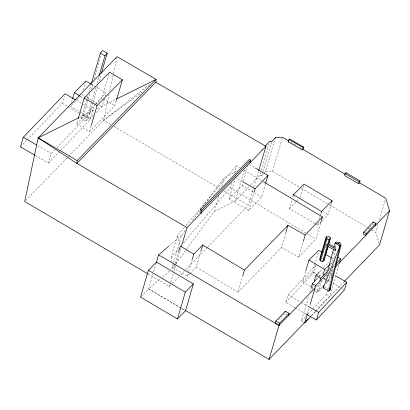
<?xml version="1.0" encoding="UTF-8"?>
<svg xmlns="http://www.w3.org/2000/svg" width="410" height="410" viewBox="0 0 410 410"><rect width="100%" height="100%" fill="white"/><g stroke="black" fill="none" stroke-linecap="round" stroke-linejoin="round"><path stroke-width="0.31" stroke-dasharray="2.05 1.54" d="M331.516 277.488L331.767 275.587M331.849 274.956L333.176 264.819M334.006 258.484L335.001 250.884M335.416 247.717L335.831 244.55M68.373 156.574L103.592 120.325L109.014 94.73M109.803 90.989L113.375 74.133M113.508 73.508L116.947 57.277M325.151 280.502L326.135 276.822M328.958 269.021L329.778 265.952M333.053 253.677L333.381 252.447M27.091 139.974L62.228 103.315L64.329 96.13M35.28 155.446L48.421 163.093L51.224 153.514L54.735 149.85M71.499 102.464L72.396 99.394M83.21 90.231L85.726 81.626M116.22 100.906L114.81 105.724L89.462 131.533L76.634 123.953L78.043 119.131M92.788 102.577L88.145 118.454L85.88 121.104L81.154 118.557L87.94 95.351M88.832 92.296L91.333 83.748M81.154 118.557L83.42 115.902L88.063 100.025M88.242 99.415L89.846 93.916M91.097 89.641L93.06 82.928M94.31 78.653L101.275 54.837M85.88 121.104L95.704 87.52M96.955 83.245L98.738 77.136M92.968 101.962L97.611 86.09M99.041 81.2L100.824 75.097M60.721 150.265L90.149 119.561L94.541 104.642M89.462 131.533L91.051 126.116M109.029 74.046L101.982 98.144L95.31 104.934M95.909 112.791L102.121 106.533L104.273 99.164M105.175 96.094L106.072 93.019L95.171 86.53M141.009 296.65L148.63 288.917L152.909 274.28M153.607 271.897L156.302 262.687M172.108 261.8L170.996 257.695L177.474 235.54L184.505 227.227M173.389 263.235L171.611 269.314L175.393 264.189M173.568 262.625L181.568 235.268L185.351 230.143M189.415 274.121L187.283 276.314L173.85 268.253L175.08 264.06M175.254 263.461L178.406 252.683M187.283 276.314L188.508 272.122M188.682 271.522L191.839 260.739M189.84 273.685L196.236 267.11L200.613 252.135M175.772 263.676L214.353 211.411L218.976 195.606M221.641 186.488L224.306 177.366L236.165 171.452M183.398 243.038L230.118 187.811L231.517 183.019M234.32 173.435L236.596 165.65L239.896 167.618M265.516 183.849L261.652 197.056L248.752 210.443L229.108 198.968L234.899 179.155M214.353 211.411L235.243 200.982L244.309 169.981M229.108 198.968L242.008 185.581L242.71 183.183M243.412 180.779L248.152 164.569M248.752 210.443L254.021 192.428M250.72 184.782L260.007 175.06L261.252 170.806M261.431 170.196L269.785 141.624M260.007 175.06L261.647 175.839L262.713 172.19M262.892 171.58L271.599 141.793M261.647 175.839L265.449 171.462L275.048 138.631M265.449 171.462L272.599 171.334L282.551 137.288M196.236 267.11L237.969 292.268L242.52 276.699M314.793 223.614L289.398 208.48L291.848 200.09M237.969 292.268L281.491 247.502L285.693 233.126M299.992 197.82L303.851 184.633M281.491 247.502L298.711 257.147L303.092 242.177M294.523 307.454L285.765 302.452L287.994 294.831L315.633 265.173M315.331 223.937L317.494 225.223L318.37 222.225M319.421 218.632L320.825 213.835M310.724 286.79L302.595 281.844L305.609 271.533M298.711 257.147L315.91 239.02L320.287 224.044M322.352 220.339L328.087 214.563L331.418 203.175M302.595 281.844L312.563 272.122L318.775 250.889M285.765 302.452L313.834 272.327L315.895 265.29M303.672 322.286L301.452 321.015L308.781 295.943M309.857 292.274L311.108 287.994M313.05 285.206L311.81 289.445L314.485 286.728M324.858 248.398L325.576 245.954M327.723 238.615L328.077 237.39M307.464 313.747L309.073 308.243M314.931 291.295L316.494 292.217L319.149 283.131M313.973 288.768L318.309 291.402L321.327 281.091M326.011 283.889L328.277 281.68L333.248 264.691M307.905 314.111L326.401 294.329L327.651 290.044M327.831 289.434L333.192 271.092M315.961 310.954L329.727 296.23L338.844 265.05M379.188 243.704L375.821 232.332L378.128 224.429M379.552 219.565L385.42 199.501M147.856 273.854L169.397 286.503L170.493 282.854M170.673 282.249L173.768 271.917M173.948 271.307L175.951 264.624M176.136 264.019L181.046 247.609M207.737 247.045L248.301 205.292L253.58 187.672M253.759 187.062L258.495 171.267M192.536 220.411L199.342 211.186M202.75 206.573L224.306 177.366M186.155 225.274L236.596 165.65M170.996 257.695L178.437 248.901M317.519 278.195L318.811 276.811M319.241 276.355L322.68 272.67M329.994 264.85L332.577 262.087M332.033 268.135L334.181 265.834M301.452 321.015L305.752 316.412M311.661 315.556L315.531 311.415M261.119 150.275L262.446 148.886M235.243 200.982L248.952 186.632M20.5 146.847L26.65 140.43M56.934 147.559L92.952 109.982L82.548 103.925M48.421 163.093L58.963 152.1M278.257 320.061L284.724 313.363L286.877 314.619M365.3 231.752L369.266 227.642M369.707 227.181L372.357 224.439M316.284 286.754L326.047 276.637M330.486 272.035L333.591 268.816M311.21 315.741L315.208 311.6M315.649 311.139L344.046 281.701M25.579 200.618L67.927 157.03M169.397 286.503L172.072 283.751M172.518 283.289L178.76 276.868M180.543 275.033L185.448 269.985M185.894 269.524L207.291 247.502M76.634 123.953L94.869 105.385M319.897 271.435L323.018 268.268M323.464 267.812L328.81 262.385M329.035 269.683L329.927 268.776M333.043 265.608L334.827 263.794M316.494 292.217L322.731 285.883M325.847 282.71L331.644 276.827M95.427 103.745L106.072 93.019M93.249 115.476L90.589 118.157L70.423 106.149L81.954 94.531L86.31 97.124M289.398 208.48L296.02 201.817M296.461 201.371L298.67 199.152M317.494 225.223L319.703 223.004M330.588 263.814L332.402 262.046M318.309 291.402L322.388 287.425M169.12 245.887L181.568 235.268M181.117 308.176L148.63 288.917L160.597 278.708M162.514 277.073L170.652 270.128M110.772 124.543L103.592 120.325L151.049 83.317M103.592 120.325L142.347 92.035M79.391 117.419L94.848 109.757M97.139 108.619L116.03 99.251M83.42 115.902L88.145 118.454M334.739 247.174L336.354 248.06M325.371 270.026L326.468 270.651M330.301 272.84L331.946 273.777M334.683 275.346L335.78 275.971M313.834 272.327L316.028 273.578M318.216 274.828L320.953 276.396M323.69 277.959L326.98 279.835M327.523 280.148L330.265 281.711M332.454 282.967L341.761 288.281M342.309 288.594L344.502 289.849M326.401 294.329L329.727 296.23M287.994 294.831L300.586 302.026M301.135 302.339L307.157 305.778M295.072 307.766L304.932 313.399M76.526 100.424L82 103.607M62.228 103.315L67.701 106.498M68.25 106.815L78.653 112.873M79.197 113.191L90.149 119.561M37.535 145.55L51.224 153.514M372.798 223.983L373.828 224.588M249.418 164.605L254.876 167.792M235.427 177.356L241.977 181.179M242.008 185.581L261.652 197.056M148.63 288.917L184.536 309.945M114.082 126.49L220.129 188.754M223.998 191.024L248.301 205.292M290.787 142.152L297.378 146.047M299.572 147.344L301.77 148.645M272.599 171.334L300.597 187.877M301.15 188.205L329.148 204.749M329.696 205.077L368.134 227.786M368.682 228.114L369.779 228.759M371.978 230.061L375.821 232.332M324.207 286.821L328.318 289.25M103.048 98.774L114.81 105.724M331.485 259.668L333.043 260.591M333.561 260.898L335.124 261.821M329.486 274.833L331.567 276.068M181.671 308.505L185.525 310.79M91.353 84.26L94.628 86.208M86.858 97.452L97.216 103.617M99.394 104.914L102.121 106.533M80.37 96.206L83.64 98.154M322.685 211.345L328.087 214.563M244.293 170.247L261.893 180.748M230.118 187.811L306.009 233.111M306.562 233.439L315.91 239.02M331.957 258.192L333.581 259.176M312.563 272.122L315.813 274.1M316.356 274.428L320.148 276.735M323.403 278.713L325.571 280.03M326.109 280.363L328.277 281.68M311.267 287.118L313.435 288.44M177.474 235.54L180.174 245.508M172.902 264.737L173.85 268.253"/><path stroke-width="0.61" d="M328.733 244.288L330.363 237.81L329.302 236.621L327.564 236.232L326.155 237.041L319.718 259.058L320.528 261.011L322.66 261.395L323.905 260.801L323.926 259.822M116.599 98.969L156.097 79.381L77.198 160.587L76.885 163.431L187.057 227.56L265.957 146.349L155.785 82.225L156.097 79.381L117.081 56.652L38.176 137.862L24.687 201.535L147.856 273.854M330.106 288.261L329.855 290.157L328.83 291.202L323.183 287.866L339.987 246.061L341.012 245.016L339.654 242.412L336.164 242.013L335.139 243.058L333.991 247.358M330.875 285.196L329.855 290.157L341.012 245.016M328.83 291.202L339.987 246.061L338.629 243.458L335.139 243.058L339.987 246.061M323.346 287.256L323.838 285.411M327.769 270.682L333.504 249.198M75.43 99.784L65.026 93.731L23.303 137.268L20.5 146.847L34.732 155.129M72.575 98.779L74.374 92.634L85.905 81.016L90.81 83.932M78.223 118.531L84.209 98.046L109.557 72.237L122.385 79.822L116.394 100.306M91.512 83.138L100.26 53.213L102.526 50.563L107.251 53.11L101.362 73.262M99.097 75.917L104.986 55.765L107.251 53.11M91.225 125.511L97.037 105.631L122.385 79.822M148.41 270.267L140.558 297.106L177.453 318.975L185.525 310.79L193.371 283.951L156.482 262.077L148.41 270.267L185.299 292.135L177.453 318.975M156.277 262.779L158.588 254.876L168.638 246.297M178.581 252.083L180.333 246.092L193.761 254.154L192.013 260.145M200.674 209.556L199.834 212.426L201.059 213.144L201.899 210.274L250.602 160.151L249.377 159.428L200.674 209.556L201.899 210.274M200.787 251.535L202.714 244.949L244.447 270.108L242.699 276.099M249.762 163.016L250.602 160.151M254.195 191.829L255.076 188.825L267.976 175.439L255.425 168.11M275.048 138.631L275.402 137.417L282.551 137.288L288.594 140.855M265.69 183.244L267.976 175.439M288.343 141.916L289.035 139.559L289.562 138.985L303.651 146.99L302.964 149.348L302.431 149.922L288.343 141.916L288.876 141.342M302.431 149.922L303.123 147.564L303.651 146.99M292.904 196.492L293.427 194.694L304.025 184.034L332.12 200.777L331.593 202.576M285.867 232.526L287.969 225.341L305.194 234.991L322.388 216.859L263.543 181.732M288.496 315.567L289.127 313.409L285.355 311.205L275.874 321.035L275.243 323.193L279.015 325.396L314.511 288.594M303.267 241.577L305.194 234.991M185.643 310.59L269.057 359.437L279.646 323.239L289.127 313.409M285.037 312.282L285.355 311.205M320.999 213.236L321.527 211.437L332.12 200.777M305.788 270.928L308.981 260.007L318.949 250.279L322.204 252.258M320.461 223.445L322.388 216.859M311.287 287.384L312.358 283.715L317.089 278.651M345.107 173.599L344.569 175.449L358.647 183.69L359.534 182.778L360.072 180.933L345.994 172.687L345.107 173.599L359.191 181.845L358.647 183.69M319.918 260.124L326.355 238.113L326.155 237.041M314.291 280.963L315.885 275.51L319.452 271.886M345.722 173.609L345.994 172.687M320.528 261.011L326.97 238.999L326.355 238.113M322.66 261.395L329.097 239.384L330.342 238.789M307.285 314.357L304.779 322.916L310.8 316.479M310.144 304.574L315.69 285.621L328.159 272.276M324.105 259.212L324.643 257.377M324.997 256.153L327.503 247.594M328.574 243.924L330.363 237.81M323.905 260.801L328.2 246.123M319.861 280.707L320.569 278.282L328.589 270.134M323.101 275.023L324.699 269.56L329.681 264.701M335.139 250.433L335.57 248.957L326.949 244.227L326.514 245.703L335.139 250.433L335.923 249.536M305.476 313.712L316.428 319.969L318.657 312.348L346.732 282.229L336.323 276.284M339.383 263.215L340.633 258.935L337.861 257.347M346.732 282.229L344.502 289.849L316.428 319.969M363.68 232.045L363.096 234.038L365.679 235.55L366.263 233.556L375.965 223.501L373.377 221.989L363.68 232.045L366.263 233.556M373.085 222.989L373.377 221.989M375.381 225.495L375.965 223.501M359.421 182.711L385.774 198.286L389.5 210.858L379.547 244.903L344.492 281.239M181.415 246.395L187.057 227.56M258.674 170.657L265.957 146.349M275.402 137.417L271.599 141.793L269.964 141.014L265.096 146.109M335.903 263.994L340.633 258.935M326.493 276.176L327.38 275.259M335.365 266.977L389.5 210.858M269.057 359.437L308.105 318.959M359.191 181.845L360.072 180.933M155.785 82.225L76.885 163.431L38.176 137.862L78.823 117.706M244.447 270.108L287.969 225.341M193.761 254.154L202.714 244.949M338.629 243.458L339.654 242.412M185.299 292.135L193.371 283.951M326.97 238.999L329.097 239.384M100.26 53.213L104.986 55.765M328.272 243.627L334.201 246.881M289.035 139.559L303.123 147.564M312.358 283.715L315.69 285.621M307.705 306.091L318.657 312.348M23.303 137.268L36.439 144.914M242.525 181.497L255.076 188.825M38.176 137.862L77.198 160.587M275.874 321.035L279.646 323.239M158.588 254.876L279.015 325.396M302.867 149.291L345.143 174.276M84.209 98.046L97.037 105.631M315.885 275.51L320.569 278.282M74.374 92.634L79.822 95.879M293.427 194.694L321.527 211.437M325.996 254.564L331.413 257.859M308.981 260.007L324.699 269.56"/></g></svg>
